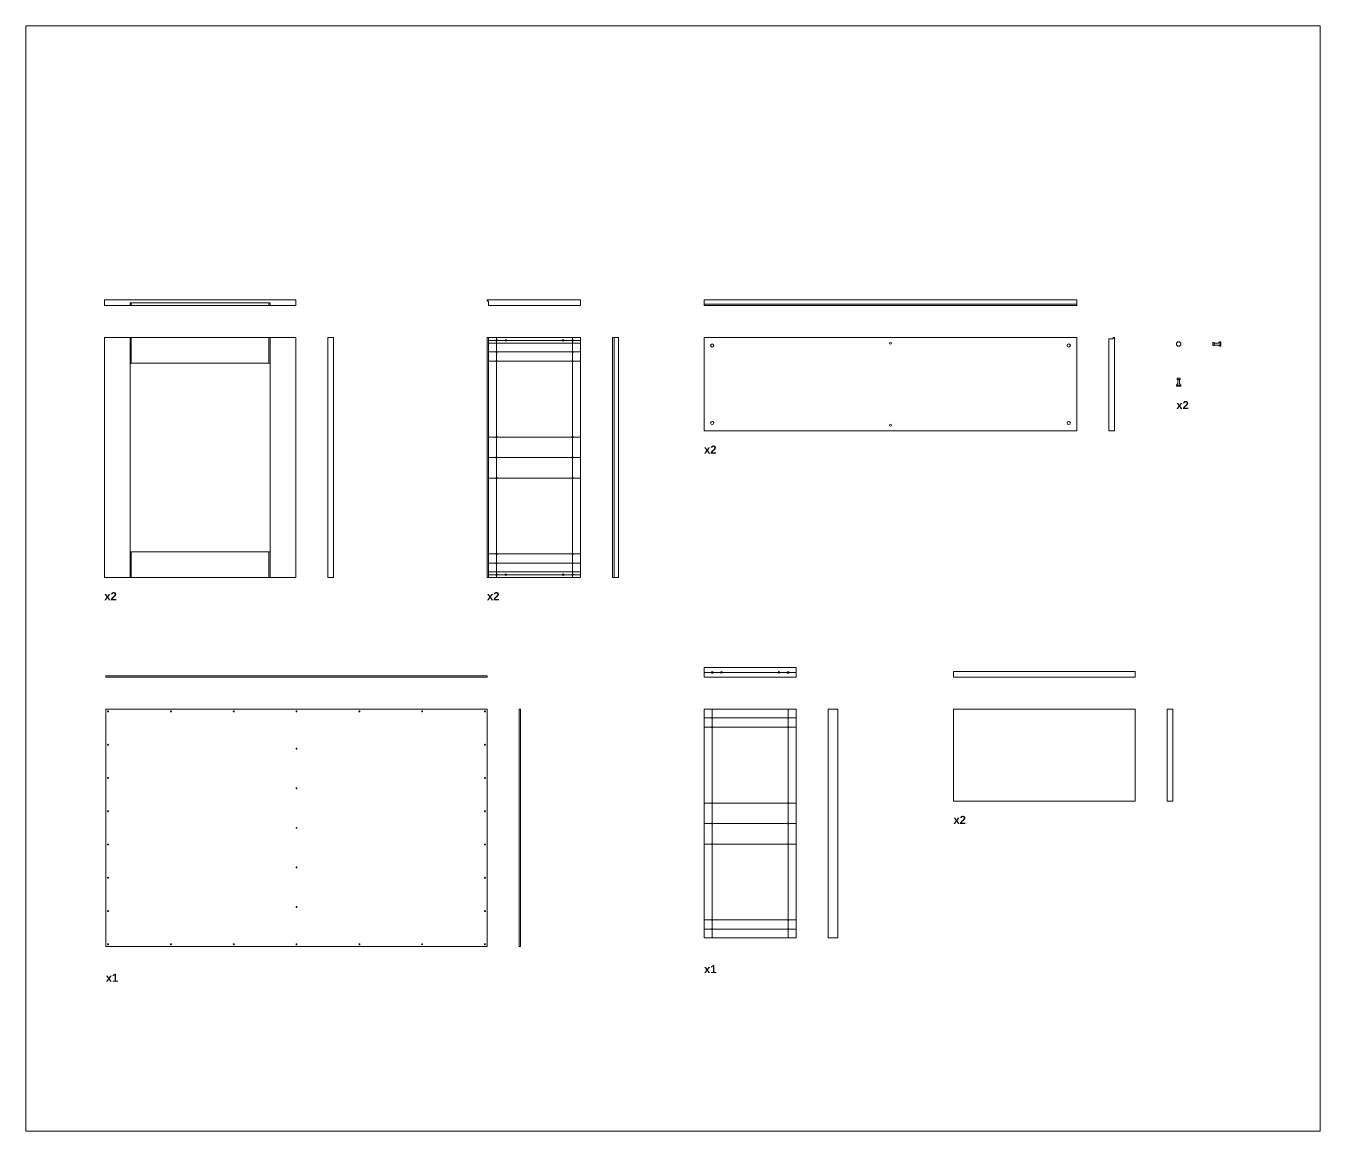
# Model space of a CAD drawing. Header units: centimetres. Extents: x -9.9 to 12.1, y -14.8 to 2.1.
# Drawn here: x 0.468 to 4.511, y -9.321 to -5.869 of the extents above; entities that cross this region are included whole.
import ezdxf

# ---------------------------------------------------------------- set-up
doc = ezdxf.new("R2010")
doc.units = ezdxf.units.CM
doc.header["$MEASUREMENT"] = 0
for name, color, linetype, lineweight in [('A-FURN_Num_Penna__251_Num_Penna__251_Num_Penna__2_Num_Penna__251_Num_Penna__251_Num_Penna__251_Num_Penna__251_Num_Penna__251_Num_Penna__251_Num_Penna__251_Num_Penna__251_Num_Penna__3_Num_Penna__3_Num_Penna__3_Num_Penna__3', 3, 'Continuous', 18), ('A-FURN_Num_Penna__252_Num_Penna__252_Num_Penna__3_Num_Penna__252_Num_Penna__252_Num_Penna__252_Num_Penna__252_Num_Penna__252_Num_Penna__252_Num_Penna__252_Num_Penna__252_Num_Penna__252_Num_Penna__252_Num_Penna__252_Num_Penna__5', 5, 'Continuous', 18), ('A-FURN_Num_Penna__252_Num_Penna__252_Num_Penna__3_Num_Penna__252_Num_Penna__252_Num_Penna__252_Num_Penna__252_Num_Penna__252_Num_Penna__252_Num_Penna__252_Num_Penna__252_Num_Penna__252_Num_Penna__3_Num_Penna__3_Num_Penna__3', 3, 'Continuous', 18), ('A-FURN_Num_Penna__252_Num_Penna__252_Num_Penna__3_Num_Penna__252_Num_Penna__252_Num_Penna__252_Num_Penna__252_Num_Penna__252_Num_Penna__252_Num_Penna__252_Num_Penna__252_Num_Penna__252_Num_Penna__6_Num_Penna__6_Num_Penna__6', 6, 'Continuous', 18), ('A-FURN_Num_Penna__252_Num_Penna__252_Num_Penna__3_Num_Penna__252_Num_Penna__252_Num_Penna__252_Num_Penna__252_Num_Penna__252_Num_Penna__252_Num_Penna__252_Num_Penna__6_Num_Penna__6_Num_Penna__6_Num_Penna__6_Num_Penna__6', 6, 'Continuous', 18), ('A-FURN_Num_Penna__252_Num_Penna__252_Num_Penna__3_Num_Penna__252_Num_Penna__252_Num_Penna__252_Num_Penna__252_Num_Penna__252_Num_Penna__252_Num_Penna__5_Num_Penna__5_Num_Penna__5_Num_Penna__5_Num_Penna__5_Num_Penna__5', 5, 'Continuous', 18), ('A-SECT-PATT_Num_Penna__6_Num_Penna__6_Num_Penna__6_Num_Penna__6_Num_Penna__6_Num_Penna__6_Num_Penna__6_Num_Penna__6_Num_Penna__6_Num_Penna__5_Num_Penna__5_Num_Penna__5_Num_Penna__5_Num_Penna__5', 5, 'Continuous', 18), ('A-SECT-PATT_Num_Penna__6_Num_Penna__6_Num_Penna__6_Num_Penna__6_Num_Penna__6_Num_Penna__6_Num_Penna__6_Num_Penna__6_Num_Penna__6_Num_Penna__6_Num_Penna__6_Num_Penna__3_Num_Penna__3_Num_Penna__3', 3, 'Continuous', 18), ('A-SECT-PATT_Num_Penna__6_Num_Penna__6_Num_Penna__6_Num_Penna__6_Num_Penna__6_Num_Penna__6_Num_Penna__6_Num_Penna__6_Num_Penna__6_Num_Penna__6_Num_Penna__6_Num_Penna__6_Num_Penna__6_Num_Penna__6', 6, 'Continuous', 18), ('PDF10_Solid Fills_Num_Penna__5_Num_Penna__5_Num_Penna__5_Num_Penna__5_Num_Penna__5_Num_Penna__5_Num_Penna__5_Num_Penna__5', 5, 'Continuous', 18), ('PDF16_Geometry_Num_Penna__5_Num_Penna__5_Num_Penna__5_Num_Penna__5_Num_Penna__5_Num_Penna__5_Num_Penna__5_Num_Penna__5_Num_Penna__5_Num_Penna__5_Num_Penna__5_Num_Penna__5_Num_Penna__5_Num_Penna__5', 5, 'Continuous', 18), ('PDF16_Geometry_Num_Penna__6_Num_Penna__6_Num_Penna__6_Num_Penna__3_Num_Penna__3_Num_Penna__3_Num_Penna__3_Num_Penna__3_Num_Penna__9_Num_Penna__9_Num_Penna__9_Num_Penna__6_Num_Penna__6_Num_Penna__6', 6, 'Continuous', 18), ('PDF16_Geometry_Num_Penna__6_Num_Penna__6_Num_Penna__6_Num_Penna__3_Num_Penna__3_Num_Penna__3_Num_Penna__3_Num_Penna__3_Num_Penna__9_Num_Penna__9_Num_Penna__9_Num_Penna__9_Num_Penna__9_Num_Penna__9', 9, 'Continuous', 18), ('PDF16_Geometry_Num_Penna__6_Num_Penna__6_Num_Penna__6_Num_Penna__6_Num_Penna__6_Num_Penna__6_Num_Penna__6_Num_Penna__6_Num_Penna__6_Num_Penna__6_Num_Penna__6_Num_Penna__6_Num_Penna__6_Num_Penna__6', 6, 'Continuous', 18), ('PDF22_Geometry_Num_Penna__1_Num_Penna__255_Num_Penna__3_Num_Penna__3_Num_Penna__3', 3, 'Continuous', 18), ('PDF22_Geometry_Num_Penna__1_Num_Penna__255_Num_Penna__5_Num_Penna__5_Num_Penna__5', 5, 'Continuous', 18), ('PDF22_Geometry_Num_Penna__1_Num_Penna__255_Num_Penna__6_Num_Penna__6_Num_Penna__6', 6, 'Continuous', 18), ('PDF22_Geometry_Num_Penna__7_Num_Penna__7_Num_Penna__6_Num_Penna__6_Num_Penna__6', 6, 'Continuous', 18), ('PDF_Geometry_Num_Penna__7_Num_Penna__7_Num_Penna__3_Num_Penna__3_Num_Penna__3_Num_Penna__3_Num_Penna__3_Num_Penna__3_Num_Penna__6_Num_Penna__6_Num_Penna__6_Num_Penna__6_Num_Penna__6_Num_Penna__6', 6, 'Continuous', 18), ('PDF_Geometry_Num_Penna__7_Num_Penna__7_Num_Penna__3_Num_Penna__6_Num_Penna__6_Num_Penna__6_Num_Penna__6_Num_Penna__6_Num_Penna__6_Num_Penna__6_Num_Penna__6_Num_Penna__6_Num_Penna__6_Num_Penna__6', 6, 'Continuous', 18)]:
    doc.layers.add(name, color=color, linetype=linetype, lineweight=lineweight)
doc.styles.add('GENERATED_STYLE_2', font='Arial Bold.ttf')

msp = doc.modelspace()

# ---------------------------------------------------------------- linework, layer by layer
at = {"layer": 'A-FURN_Num_Penna__251_Num_Penna__251_Num_Penna__2_Num_Penna__251_Num_Penna__251_Num_Penna__251_Num_Penna__251_Num_Penna__251_Num_Penna__251_Num_Penna__251_Num_Penna__251_Num_Penna__3_Num_Penna__3_Num_Penna__3_Num_Penna__3', "color": 3, "linetype": 'Continuous', "lineweight": 18}
for p, q in [((0.793, -6.7419), (0.797, -6.7419)), ((1.227, -6.7419), (1.231, -6.7419))]:
    msp.add_line(p, q, dxfattribs=at)
at = {"layer": 'A-FURN_Num_Penna__252_Num_Penna__252_Num_Penna__3_Num_Penna__252_Num_Penna__252_Num_Penna__252_Num_Penna__252_Num_Penna__252_Num_Penna__252_Num_Penna__252_Num_Penna__252_Num_Penna__252_Num_Penna__252_Num_Penna__252_Num_Penna__5', "color": 5, "linetype": 'Continuous', "lineweight": 18}
for centre, radius in [((1.967, -6.8509), 0.0025), ((2.1465, -6.8509), 0.0025), ((3.1685, -6.8599), 0.003), ((3.1685, -7.1159), 0.003), ((1.967, -7.5829), 0.0025), ((2.1465, -7.5829), 0.0025), ((2.6115, -7.8881), 0.003), ((2.6405, -7.8881), 0.0025), ((2.82, -7.8881), 0.0025), ((2.849, -7.8881), 0.003)]:
    msp.add_circle(centre, radius, dxfattribs=at)
at = {"layer": 'A-FURN_Num_Penna__252_Num_Penna__252_Num_Penna__3_Num_Penna__252_Num_Penna__252_Num_Penna__252_Num_Penna__252_Num_Penna__252_Num_Penna__252_Num_Penna__252_Num_Penna__252_Num_Penna__252_Num_Penna__3_Num_Penna__3_Num_Penna__3', "color": 3, "linetype": 'Continuous', "lineweight": 18}
for p, q in [((0.4676, -5.8686), (4.5106, -5.8686)), ((0.4676, -9.3209), (0.4676, -5.8686)), ((4.5106, -5.8686), (4.5106, -9.3209)), ((4.5106, -9.3209), (0.4676, -9.3209))]:
    msp.add_line(p, q, dxfattribs=at)
at = {"layer": 'A-FURN_Num_Penna__252_Num_Penna__252_Num_Penna__3_Num_Penna__252_Num_Penna__252_Num_Penna__252_Num_Penna__252_Num_Penna__252_Num_Penna__252_Num_Penna__252_Num_Penna__252_Num_Penna__252_Num_Penna__6_Num_Penna__6_Num_Penna__6', "color": 6, "linetype": 'Continuous', "lineweight": 18}
for p, q in [((2.5865, -7.9031), (2.5865, -7.8731)), ((2.5865, -7.8731), (2.874, -7.8731)), ((2.874, -7.8731), (2.874, -7.9031)), ((2.874, -7.9031), (2.5865, -7.9031)), ((2.5865, -8.0031), (2.874, -8.0031)), ((2.5865, -8.7171), (2.5865, -8.0031)), ((2.874, -8.0031), (2.874, -8.7171)), ((4.0327, -8.0031), (4.0507, -8.0031)), ((4.0327, -8.2906), (4.0507, -8.2906)), ((2.874, -8.7171), (2.5865, -8.7171))]:
    msp.add_line(p, q, dxfattribs=at)
at = {"layer": 'A-FURN_Num_Penna__252_Num_Penna__252_Num_Penna__3_Num_Penna__252_Num_Penna__252_Num_Penna__252_Num_Penna__252_Num_Penna__252_Num_Penna__252_Num_Penna__252_Num_Penna__6_Num_Penna__6_Num_Penna__6_Num_Penna__6_Num_Penna__6', "color": 6, "linetype": 'Continuous', "lineweight": 18}
for p, q in [((3.9327, -7.8851), (3.3657, -7.8851)), ((3.9327, -7.9031), (3.3657, -7.9031)), ((3.9327, -8.0031), (3.3657, -8.0031)), ((4.0327, -8.0031), (4.0327, -8.2906)), ((4.0507, -8.0031), (4.0507, -8.2906)), ((3.9327, -8.2906), (3.3657, -8.2906))]:
    msp.add_line(p, q, dxfattribs=at)
at = {"layer": 'A-FURN_Num_Penna__252_Num_Penna__252_Num_Penna__3_Num_Penna__252_Num_Penna__252_Num_Penna__252_Num_Penna__252_Num_Penna__252_Num_Penna__252_Num_Penna__5_Num_Penna__5_Num_Penna__5_Num_Penna__5_Num_Penna__5_Num_Penna__5', "color": 5, "linetype": 'Continuous', "lineweight": 18}
for centre in [(0.7243, -8.0099), (0.9205, -8.0099), (1.1168, -8.0099), (1.313, -8.0099), (1.5093, -8.0099), (1.7055, -8.0099), (1.9018, -8.0099), (0.7243, -8.1138), (1.313, -8.1266), (1.9018, -8.1138), (0.7243, -8.2177), (1.9018, -8.2177), (1.313, -8.2501), (0.7243, -8.3217), (1.9018, -8.3217), (1.313, -8.3736), (0.7243, -8.4256), (1.9018, -8.4256), (0.7243, -8.5295), (1.313, -8.4971), (1.9018, -8.5295), (0.7243, -8.6335), (1.313, -8.6206), (1.9018, -8.6335), (0.7243, -8.7374), (0.9205, -8.7374), (1.1168, -8.7374), (1.313, -8.7374), (1.5093, -8.7374), (1.7055, -8.7374), (1.9018, -8.7374)]:
    msp.add_circle(centre, 0.0015, dxfattribs=at)
at = {"layer": 'A-SECT-PATT_Num_Penna__6_Num_Penna__6_Num_Penna__6_Num_Penna__6_Num_Penna__6_Num_Penna__6_Num_Penna__6_Num_Penna__6_Num_Penna__6_Num_Penna__5_Num_Penna__5_Num_Penna__5_Num_Penna__5_Num_Penna__5', "color": 5, "linetype": 'Continuous', "lineweight": 18}
msp.add_circle((4.0688, -6.8624), 0.007, dxfattribs=at)
at = {"layer": 'A-SECT-PATT_Num_Penna__6_Num_Penna__6_Num_Penna__6_Num_Penna__6_Num_Penna__6_Num_Penna__6_Num_Penna__6_Num_Penna__6_Num_Penna__6_Num_Penna__6_Num_Penna__6_Num_Penna__3_Num_Penna__3_Num_Penna__3', "color": 3, "linetype": 'Continuous', "lineweight": 18}
for p, q in [((1.938, -6.8419), (1.938, -7.5919)), ((2.1755, -6.8419), (2.1755, -7.5919)), ((2.6115, -8.0031), (2.6115, -8.7171)), ((2.849, -8.0031), (2.849, -8.7171))]:
    msp.add_line(p, q, dxfattribs=at)
at = {"layer": 'A-SECT-PATT_Num_Penna__6_Num_Penna__6_Num_Penna__6_Num_Penna__6_Num_Penna__6_Num_Penna__6_Num_Penna__6_Num_Penna__6_Num_Penna__6_Num_Penna__6_Num_Penna__6_Num_Penna__6_Num_Penna__6_Num_Penna__6', "color": 6, "linetype": 'Continuous', "lineweight": 18}
for p, q in [((0.793, -6.7339), (0.793, -6.7419)), ((0.797, -6.7339), (0.797, -6.7419)), ((1.227, -6.7339), (1.227, -6.7419)), ((1.231, -6.7339), (1.231, -6.7419)), ((0.793, -6.8419), (0.793, -7.5919)), ((0.797, -6.8419), (0.797, -6.9219)), ((1.227, -6.8419), (1.227, -6.9219)), ((1.231, -6.8419), (1.231, -7.5919)), ((1.311, -6.8419), (1.311, -7.5919)), ((1.913, -6.8419), (1.913, -7.5919)), ((0.793, -6.9219), (1.231, -6.9219)), ((0.793, -7.5119), (1.231, -7.5119)), ((0.797, -7.5119), (0.797, -7.5919)), ((1.227, -7.5119), (1.227, -7.5919))]:
    msp.add_line(p, q, dxfattribs=at)
at = {"layer": 'PDF10_Solid Fills_Num_Penna__5_Num_Penna__5_Num_Penna__5_Num_Penna__5_Num_Penna__5_Num_Penna__5_Num_Penna__5_Num_Penna__5', "color": 5, "linetype": 'Continuous', "lineweight": 18}
for centre in [(2.6115, -6.8669), (3.7255, -6.8669), (2.6115, -7.1089), (3.7255, -7.1089)]:
    msp.add_circle(centre, 0.005, dxfattribs=at)
at = {"layer": 'PDF16_Geometry_Num_Penna__5_Num_Penna__5_Num_Penna__5_Num_Penna__5_Num_Penna__5_Num_Penna__5_Num_Penna__5_Num_Penna__5_Num_Penna__5_Num_Penna__5_Num_Penna__5_Num_Penna__5_Num_Penna__5_Num_Penna__5', "color": 5, "linetype": 'Continuous', "lineweight": 18}
for p, q in [((4.1795, -6.8579), (4.1758, -6.8579)), ((4.1758, -6.8579), (4.1758, -6.8669)), ((4.1795, -6.8669), (4.1758, -6.8669)), ((4.1795, -6.8579), (4.1795, -6.8669)), ((4.1926, -6.8594), (4.181, -6.8594)), ((4.1926, -6.8654), (4.181, -6.8654)), ((4.1969, -6.8554), (4.1926, -6.8594)), ((4.1969, -6.8694), (4.1926, -6.8654)), ((4.2008, -6.8554), (4.1969, -6.8554)), ((4.1969, -6.8554), (4.1969, -6.8694)), ((4.2008, -6.8694), (4.1969, -6.8694)), ((4.2008, -6.8554), (4.2008, -6.8694)), ((4.0618, -6.9905), (4.0658, -6.9861)), ((4.0758, -6.9905), (4.0618, -6.9905)), ((4.0618, -6.9944), (4.0618, -6.9905)), ((4.0733, -6.9694), (4.0644, -6.9694)), ((4.0644, -6.9731), (4.0644, -6.9694)), ((4.0733, -6.9731), (4.0644, -6.9731)), ((4.0658, -6.9861), (4.0658, -6.9745)), ((4.0718, -6.9861), (4.0718, -6.9745)), ((4.0758, -6.9905), (4.0718, -6.9861)), ((4.0733, -6.9731), (4.0733, -6.9694)), ((4.0758, -6.9944), (4.0758, -6.9905)), ((4.0758, -6.9944), (4.0618, -6.9944))]:
    msp.add_line(p, q, dxfattribs=at)
for centre, start, end in [((4.181, -6.8579), 180, 270), ((4.181, -6.8669), 90, 180), ((4.0644, -6.9745), 0, 90), ((4.0733, -6.9745), 90, 180)]:
    msp.add_arc(centre, 0.00148, start, end, dxfattribs=at)
at = {"layer": 'PDF16_Geometry_Num_Penna__6_Num_Penna__6_Num_Penna__6_Num_Penna__3_Num_Penna__3_Num_Penna__3_Num_Penna__3_Num_Penna__3_Num_Penna__9_Num_Penna__9_Num_Penna__9_Num_Penna__6_Num_Penna__6_Num_Penna__6', "color": 6, "linetype": 'Continuous', "lineweight": 18}
for p, q in [((2.974, -8.0031), (3.004, -8.0031)), ((2.974, -8.7171), (3.004, -8.7171))]:
    msp.add_line(p, q, dxfattribs=at)
at = {"layer": 'PDF16_Geometry_Num_Penna__6_Num_Penna__6_Num_Penna__6_Num_Penna__3_Num_Penna__3_Num_Penna__3_Num_Penna__3_Num_Penna__3_Num_Penna__9_Num_Penna__9_Num_Penna__9_Num_Penna__9_Num_Penna__9_Num_Penna__9', "color": 9, "linetype": 'Continuous', "lineweight": 18}
for p, q in [((1.913, -6.8509), (2.2005, -6.8509)), ((1.913, -6.8599), (2.2005, -6.8599)), ((1.913, -6.8869), (2.2005, -6.8869)), ((1.913, -6.9159), (2.2005, -6.9159)), ((1.913, -7.5179), (2.2005, -7.5179)), ((1.913, -7.5469), (2.2005, -7.5469)), ((1.913, -7.5739), (2.2005, -7.5739)), ((1.913, -7.5829), (2.2005, -7.5829)), ((2.5865, -7.8881), (2.874, -7.8881)), ((2.5865, -8.0301), (2.874, -8.0301)), ((2.5865, -8.0591), (2.874, -8.0591)), ((2.5865, -8.6611), (2.874, -8.6611)), ((2.5865, -8.6901), (2.874, -8.6901))]:
    msp.add_line(p, q, dxfattribs=at)
at = {"layer": 'PDF16_Geometry_Num_Penna__6_Num_Penna__6_Num_Penna__6_Num_Penna__6_Num_Penna__6_Num_Penna__6_Num_Penna__6_Num_Penna__6_Num_Penna__6_Num_Penna__6_Num_Penna__6_Num_Penna__6_Num_Penna__6_Num_Penna__6', "color": 6, "linetype": 'Continuous', "lineweight": 18}
for p, q in [((0.713, -6.7239), (0.713, -6.7419)), ((0.713, -6.7239), (1.311, -6.7239)), ((0.713, -6.7419), (0.793, -6.7419)), ((0.793, -6.7339), (1.231, -6.7339)), ((0.797, -6.7419), (1.227, -6.7419)), ((1.231, -6.7419), (1.311, -6.7419)), ((1.311, -6.7419), (1.311, -6.7239)), ((1.9085, -6.7239), (2.2005, -6.7239)), ((1.9085, -6.7284), (1.9085, -6.7239)), ((1.9085, -6.7284), (1.913, -6.7284)), ((1.913, -6.7284), (1.913, -6.7419)), ((1.913, -6.7419), (2.2005, -6.7419)), ((2.2005, -6.7419), (2.2005, -6.7239)), ((2.5865, -6.7374), (3.7505, -6.7374)), ((0.713, -6.8419), (1.311, -6.8419)), ((0.713, -6.8419), (0.713, -7.5919)), ((1.411, -6.8419), (1.411, -7.5919)), ((1.411, -6.8419), (1.429, -6.8419)), ((1.429, -6.8419), (1.429, -7.5919)), ((1.9085, -7.5919), (1.9085, -6.8419)), ((1.9085, -6.8419), (2.2005, -6.8419)), ((2.2005, -6.8419), (2.2005, -7.5919)), ((2.3185, -6.8419), (2.3005, -6.8419)), ((2.3005, -7.5919), (2.3005, -6.8419)), ((2.305, -7.5919), (2.305, -6.8419)), ((2.3185, -7.5919), (2.3185, -6.8419)), ((2.5865, -6.8419), (2.5865, -7.1339)), ((2.5865, -6.8419), (3.7505, -6.8419)), ((3.7505, -6.8419), (3.7505, -7.1339)), ((3.864, -6.8464), (3.8505, -6.8464)), ((3.8505, -6.8464), (3.8505, -7.1339)), ((3.864, -6.8419), (3.864, -6.8464)), ((3.864, -6.8419), (3.8685, -6.8419)), ((3.8685, -6.8419), (3.8685, -7.1339)), ((2.5865, -7.1339), (3.7505, -7.1339)), ((3.8505, -7.1339), (3.8685, -7.1339)), ((0.713, -7.5919), (1.311, -7.5919)), ((1.411, -7.5919), (1.429, -7.5919)), ((1.9085, -7.5919), (2.2005, -7.5919)), ((2.3005, -7.5919), (2.3185, -7.5919)), ((0.7175, -7.8986), (0.7175, -7.9031)), ((0.7175, -7.8986), (1.9085, -7.8986)), ((0.7175, -7.9031), (1.9085, -7.9031)), ((3.3657, -7.8851), (3.3657, -7.9031)), ((3.9327, -7.8851), (3.9327, -7.9031)), ((0.7175, -8.0031), (0.731, -8.0031)), ((0.7175, -8.0031), (0.7175, -8.7441)), ((0.731, -8.0031), (1.895, -8.0031)), ((1.895, -8.0031), (1.9085, -8.0031)), ((1.9085, -8.0031), (1.9085, -8.7441)), ((2.0085, -8.0031), (2.013, -8.0031)), ((2.0085, -8.0031), (2.0085, -8.7441)), ((2.013, -8.0031), (2.013, -8.7441)), ((3.3657, -8.0031), (3.3657, -8.2906)), ((3.9327, -8.0031), (3.9327, -8.2906)), ((0.7175, -8.7441), (0.731, -8.7441)), ((0.731, -8.7441), (1.895, -8.7441)), ((1.895, -8.7441), (1.9085, -8.7441)), ((2.0085, -8.7441), (2.013, -8.7441))]:
    msp.add_line(p, q, dxfattribs=at)
at = {"layer": 'PDF22_Geometry_Num_Penna__1_Num_Penna__255_Num_Penna__3_Num_Penna__3_Num_Penna__3', "color": 3, "linetype": 'Continuous', "lineweight": 18}
for p, q in [((2.2005, -7.1529), (1.913, -7.1529)), ((2.2005, -7.2169), (1.913, -7.2169)), ((2.2005, -7.2809), (1.913, -7.2809)), ((2.874, -8.2961), (2.5865, -8.2961)), ((2.874, -8.3601), (2.5865, -8.3601)), ((2.874, -8.4241), (2.5865, -8.4241))]:
    msp.add_line(p, q, dxfattribs=at)
at = {"layer": 'PDF22_Geometry_Num_Penna__1_Num_Penna__255_Num_Penna__5_Num_Penna__5_Num_Penna__5', "color": 5, "linetype": 'Continuous', "lineweight": 18}
for centre in [(1.938, -6.8509), (2.1755, -6.8509), (1.938, -6.8869), (2.1755, -6.8869), (1.938, -6.9159), (2.1755, -6.9159), (1.938, -7.1529), (2.1755, -7.1529), (1.938, -7.2169), (2.1755, -7.2169), (1.938, -7.2809), (2.1755, -7.2809), (1.938, -7.5179), (2.1755, -7.5179), (1.938, -7.5469), (2.1755, -7.5469), (1.938, -7.5829), (2.1755, -7.5829), (2.6115, -8.0301), (2.849, -8.0301), (2.6115, -8.0591), (2.849, -8.0591), (2.6115, -8.2961), (2.849, -8.2961), (2.6115, -8.3601), (2.849, -8.3601), (2.6115, -8.4241), (2.849, -8.4241), (2.6115, -8.6611), (2.6115, -8.6901), (2.849, -8.6611), (2.849, -8.6901)]:
    msp.add_circle(centre, 0.002, dxfattribs=at)
at = {"layer": 'PDF22_Geometry_Num_Penna__1_Num_Penna__255_Num_Penna__6_Num_Penna__6_Num_Penna__6', "color": 6, "linetype": 'Continuous', "lineweight": 18}
for p, q in [((2.5865, -6.7239), (2.5865, -6.7419)), ((3.7505, -6.7239), (2.5865, -6.7239)), ((2.5865, -6.7419), (3.7505, -6.7419)), ((3.7505, -6.7419), (3.7505, -6.7239))]:
    msp.add_line(p, q, dxfattribs=at)
at = {"layer": 'PDF_Geometry_Num_Penna__7_Num_Penna__7_Num_Penna__3_Num_Penna__3_Num_Penna__3_Num_Penna__3_Num_Penna__3_Num_Penna__3_Num_Penna__6_Num_Penna__6_Num_Penna__6_Num_Penna__6_Num_Penna__6_Num_Penna__6', "color": 6, "linetype": 'Continuous', "lineweight": 18}
for p, q in [((2.974, -8.0031), (2.974, -8.7171)), ((3.004, -8.0031), (3.004, -8.7171))]:
    msp.add_line(p, q, dxfattribs=at)
at = {"layer": 'PDF_Geometry_Num_Penna__7_Num_Penna__7_Num_Penna__3_Num_Penna__6_Num_Penna__6_Num_Penna__6_Num_Penna__6_Num_Penna__6_Num_Penna__6_Num_Penna__6_Num_Penna__6_Num_Penna__6_Num_Penna__6_Num_Penna__6', "color": 6, "linetype": 'Continuous', "lineweight": 18}
msp.add_line((1.9085, -7.8986), (1.9085, -7.9031), dxfattribs=at)

# ---------------------------------------------------------------- texts
at = {"layer": 'PDF22_Geometry_Num_Penna__7_Num_Penna__7_Num_Penna__6_Num_Penna__6_Num_Penna__6', "color": 6, "linetype": 'Continuous', "lineweight": 18, "char_height": 0.025, "attachment_point": 2, "style": 'GENERATED_STYLE_2'}
for s, insert in [('\\A1;x2', (4.0809, -7.0405)), ('\\A1;x2', (2.6056, -7.1795)), ('\\A1;x2', (0.7321, -7.6375)), ('\\A1;x2', (1.9276, -7.6375)), ('\\A1;x2', (3.3847, -8.3362)), ('\\A1;x1', (2.6056, -8.8025)), ('\\A1;x1', (0.7366, -8.8295))]:
    msp.add_mtext(s, dxfattribs=dict(at, insert=insert))

doc.saveas('drawing.dxf')
